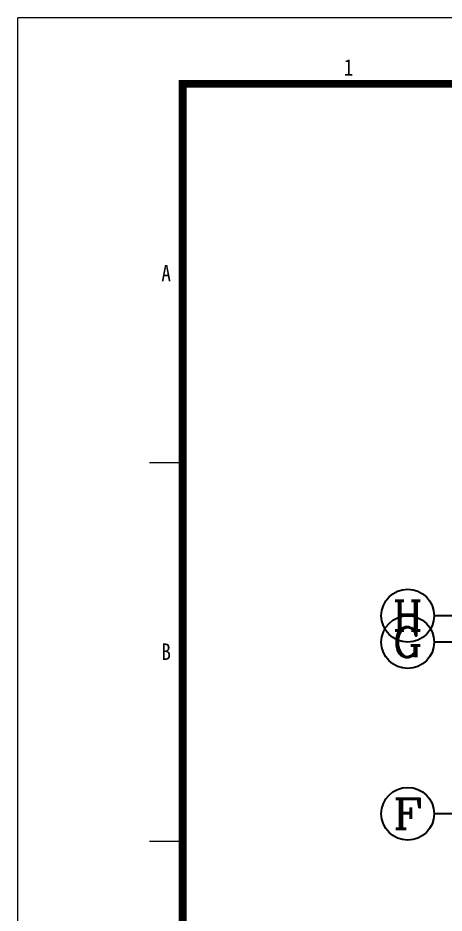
# Model space of a CAD drawing. Extents: x 802298 to 1915382, y -2285475 to -1340051.
# Drawn here: x 1323603 to 1333294, y -2216816 to -2196480 of the extents above; entities that cross this region are included whole.
import ezdxf
from ezdxf.enums import TextEntityAlignment as Align

# ---------------------------------------------------------------- set-up
doc = ezdxf.new("R2010")
doc.units = 0
doc.header["$LTSCALE"] = 1000
doc.header["$MEASUREMENT"] = 0
doc.layers.get('0').update_dxf_attribs({"linetype": 'CONTINUOUS'})
doc.layers.add('AXIS', color=3, linetype='CONTINUOUS')
doc.layers.add('AXIS_TEXT', color=7, linetype='CONTINUOUS')
doc.layers.add('图框', color=7, linetype='CONTINUOUS', lineweight=5)
doc.styles.add('_TCH_AXIS', font='COMPLEX', dxfattribs={"bigfont": 'GBCBIG'})
doc.styles.add('COMPLEX', font='COMPLEX')
doc.styles.add('TKZ1', font='SIMHEI.TTF', dxfattribs={"width": 0.7})

# ---------------------------------------------------------------- blocks, each defined once
blk = doc.blocks.new('图框')
at = {"layer": '图框'}
for p, q in [((0, 88994), (-126000, 88994)), ((-126000, 0), (-126000, 88994)), ((-123004, 78896), (-122254, 78896)), ((-123004, 70296), (-122254, 70296))]:
    blk.add_line(p, q, dxfattribs=at)
at = {"layer": '图框', "const_width": 180}
blk.add_lwpolyline([(-1498, 87496), (-122254, 87496), (-122254, 1498), (-1498, 1498)], close=True, dxfattribs=at)
at = {"layer": '图框', "style": 'TKZ1', "width": 0.85}
for s, p in [('1', (-118481, 87870)), ('A', (-122629, 83196)), ('B', (-122629, 74596))]:
    blk.add_text(s, height=375, dxfattribs=at).set_placement(p, align=Align.MIDDLE)
blk = doc.blocks.new('_AXISO')
blk.add_circle((0, 0), 0.5)
at = {"layer": 'AXIS_TEXT', "style": 'COMPLEX', "width": 1.041667}
blk.add_attdef('A', text='', height=0.56, dxfattribs=at).set_placement((-0.25, -0.28), (0.25, -0.28), align=Align.FIT)

msp = doc.modelspace()

# ---------------------------------------------------------------- linework, layer by layer
at = {"layer": 'AXIS'}
for p, q in [((1336066.5, -2210059.7), (1333066.5, -2210059.7)), ((1336066.5, -2210659.7), (1333066.5, -2210659.7)), ((1336066.5, -2214559.7), (1333066.5, -2214559.7))]:
    msp.add_line(p, q, dxfattribs=at)

# ---------------------------------------------------------------- block references
ref = msp.add_blockref('_AXISO', (1332466.5, -2210059.7), dxfattribs=dict(at, xscale=1200, yscale=1200, zscale=1200))
ref.add_attrib('A', 'H', dxfattribs={"layer": 'AXIS_TEXT', "height": 678.8, "style": '_TCH_AXIS', "width": 1.05}).set_placement((1332127.1, -2210399.1), (1332805.9, -2210399.1), align=Align.FIT)
ref = msp.add_blockref('_AXISO', (1332466.5, -2210659.7), dxfattribs=dict(at, xscale=1200, yscale=1200, zscale=1200))
ref.add_attrib('A', 'G', dxfattribs={"layer": 'AXIS_TEXT', "height": 678.8, "style": '_TCH_AXIS', "width": 1.166667}).set_placement((1332127.1, -2210999.1), (1332805.9, -2210999.1), align=Align.FIT)
ref = msp.add_blockref('_AXISO', (1332466.5, -2214559.7), dxfattribs=dict(at, xscale=1200, yscale=1200, zscale=1200))
ref.add_attrib('A', 'F', dxfattribs={"layer": 'AXIS_TEXT', "height": 678.8, "style": '_TCH_AXIS', "width": 1.3125}).set_placement((1332127.1, -2214899.1), (1332805.9, -2214899.1), align=Align.FIT)
at = {"layer": '图框'}
msp.add_blockref('图框', (1449602.6, -2285474.5), dxfattribs=at)

doc.saveas('drawing.dxf')
